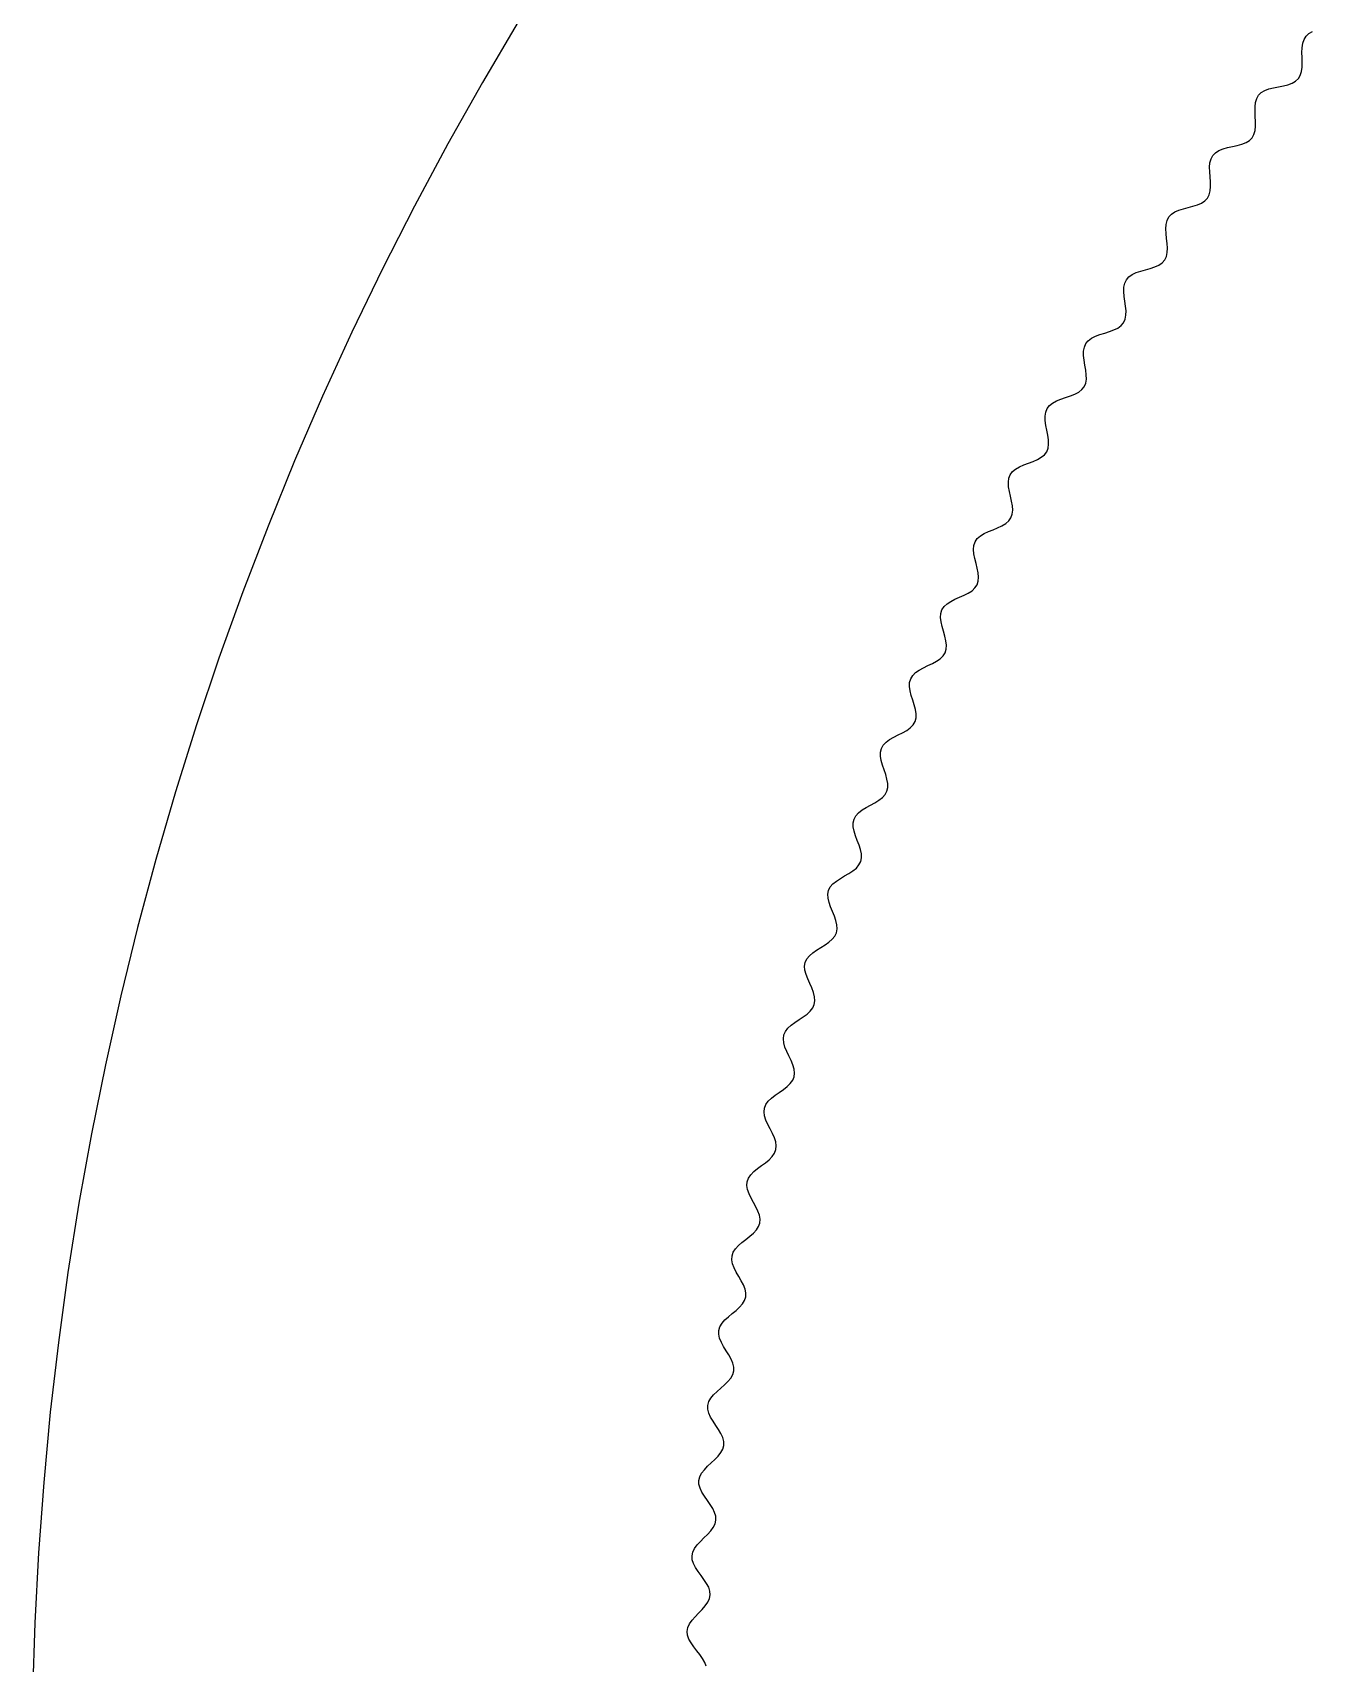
# Model space of a CAD drawing. Header units: metres. Extents: x -102 to 102, y -102 to 102.
# Drawn here: x -101.48 to -62.85, y 3.03 to 52.26 of the extents above; entities that cross this region are included whole.
import ezdxf

# ---------------------------------------------------------------- set-up
doc = ezdxf.new("R2010")
doc.units = ezdxf.units.M

msp = doc.modelspace()

# ---------------------------------------------------------------- linework, layer by layer
for p, q in [((-86.8195, 52.5797), (-87.9016, 50.75)), ((-63.0395, 52.1508), (-62.9548, 52.229)), ((-62.9548, 52.229), (-62.8474, 52.2882)), ((-63.1613, 51.6601), (-63.157, 51.804)), ((-63.157, 51.804), (-63.1385, 51.9364)), ((-63.1385, 51.9364), (-63.1004, 52.0529)), ((-63.1004, 52.0529), (-63.0395, 52.1508)), ((-63.175, 51.0851), (-63.1578, 51.2172)), ((-63.158, 51.5104), (-63.1613, 51.6601)), ((-63.1543, 51.3607), (-63.158, 51.5104)), ((-63.1578, 51.2172), (-63.1543, 51.3607)), ((-87.9016, 50.75), (-88.9451, 48.898)), ((-63.5846, 50.6863), (-63.4594, 50.7315)), ((-63.4594, 50.7315), (-63.3535, 50.7921)), ((-63.3535, 50.7921), (-63.2705, 50.8708)), ((-63.2705, 50.8708), (-63.2115, 50.9688)), ((-63.2115, 50.9688), (-63.175, 51.0851)), ((-64.564, 50.1532), (-64.5292, 50.2708)), ((-64.5292, 50.2708), (-64.4711, 50.3703)), ((-64.4711, 50.3703), (-64.3886, 50.4508)), ((-64.3886, 50.4508), (-64.2829, 50.513)), ((-64.2829, 50.513), (-64.1575, 50.5596)), ((-64.1575, 50.5596), (-64.018, 50.5947)), ((-64.018, 50.5947), (-63.871, 50.6235)), ((-63.871, 50.6235), (-63.7241, 50.6521)), ((-63.7241, 50.6521), (-63.5846, 50.6863)), ((-64.5791, 49.8764), (-64.5789, 50.0203)), ((-64.5716, 49.7268), (-64.5791, 49.8764)), ((-64.5789, 50.0203), (-64.564, 50.1532)), ((-64.5638, 49.5773), (-64.5716, 49.7268)), ((-64.6099, 49.184), (-64.5768, 49.3013)), ((-64.5768, 49.3013), (-64.5632, 49.4337)), ((-64.5632, 49.4337), (-64.5638, 49.5773)), ((-88.9451, 48.898), (-89.9497, 47.0245)), ((-65.6682, 48.6984), (-65.5443, 48.7485)), ((-65.5443, 48.7485), (-65.4057, 48.7874)), ((-65.4057, 48.7874), (-65.2596, 48.8204)), ((-65.2596, 48.8204), (-65.1135, 48.8531)), ((-65.1135, 48.8531), (-64.9751, 48.8911)), ((-64.9751, 48.8911), (-64.8511, 48.9398)), ((-64.8511, 48.9398), (-64.747, 49.0033)), ((-64.747, 49.0033), (-64.6663, 49.0844)), ((-64.6663, 49.0844), (-64.6099, 49.184)), ((-65.9503, 48.1977), (-65.9392, 48.3309)), ((-65.9392, 48.3309), (-65.9077, 48.4494)), ((-65.9077, 48.4494), (-65.8524, 48.5506)), ((-65.8524, 48.5506), (-65.7721, 48.6333)), ((-65.7721, 48.6333), (-65.6682, 48.6984)), ((-65.9466, 48.0538), (-65.9503, 48.1977)), ((-65.9349, 47.9045), (-65.9466, 48.0538)), ((-65.9229, 47.7553), (-65.9349, 47.9045)), ((-65.9183, 47.6118), (-65.9229, 47.7553)), ((-66.09, 47.1764), (-66.0116, 47.2596)), ((-66.0116, 47.2596), (-65.9581, 47.3608)), ((-65.9581, 47.3608), (-65.9282, 47.479)), ((-65.9282, 47.479), (-65.9183, 47.6118)), ((-89.9497, 47.0245), (-90.9147, 45.1305)), ((-67.1823, 46.6929), (-67.1044, 46.7779)), ((-67.1044, 46.7779), (-67.0024, 46.8459)), ((-67.0024, 46.8459), (-66.8798, 46.8994)), ((-66.8798, 46.8994), (-66.7424, 46.9422)), ((-66.7424, 46.9422), (-66.5973, 46.9792)), ((-66.5973, 46.9792), (-66.4522, 47.0159)), ((-66.4522, 47.0159), (-66.3148, 47.0579)), ((-66.3148, 47.0579), (-66.1923, 47.11)), ((-66.1923, 47.11), (-66.09, 47.1764)), ((-67.2704, 46.3374), (-67.263, 46.4709)), ((-67.2626, 46.1938), (-67.2704, 46.3374)), ((-67.263, 46.4709), (-67.2348, 46.5903)), ((-67.2348, 46.5903), (-67.1823, 46.6929)), ((-67.2467, 46.0448), (-67.2626, 46.1938)), ((-67.2306, 45.896), (-67.2467, 46.0448)), ((-67.222, 45.7527), (-67.2306, 45.896)), ((-67.4819, 45.2434), (-67.3815, 45.3127)), ((-67.3815, 45.3127), (-67.3054, 45.3981)), ((-67.3054, 45.3981), (-67.2547, 45.5006)), ((-67.2547, 45.5006), (-67.2281, 45.6196)), ((-67.2281, 45.6196), (-67.222, 45.7527)), ((-90.9147, 45.1305), (-91.8399, 43.2166)), ((-68.5094, 44.6948), (-68.4599, 44.7989)), ((-68.4599, 44.7989), (-68.3844, 44.886)), ((-68.3844, 44.886), (-68.2843, 44.9568)), ((-68.2843, 44.9568), (-68.1633, 45.0137)), ((-68.1633, 45.0137), (-68.0271, 45.0603)), ((-68.0271, 45.0603), (-67.8831, 45.1014)), ((-67.8831, 45.1014), (-67.739, 45.1422)), ((-67.739, 45.1422), (-67.6029, 45.1879)), ((-67.6029, 45.1879), (-67.4819, 45.2434)), ((-68.538, 44.4411), (-68.5343, 44.5747)), ((-68.5262, 44.2977), (-68.538, 44.4411)), ((-68.5343, 44.5747), (-68.5094, 44.6948)), ((-68.5062, 44.1492), (-68.5262, 44.2977)), ((-68.4859, 44.0009), (-68.5062, 44.1492)), ((-68.4733, 43.8579), (-68.4859, 44.0009)), ((-68.4757, 43.7247), (-68.4733, 43.8579)), ((-68.8383, 43.2827), (-68.7189, 43.3416)), ((-68.7189, 43.3416), (-68.6205, 43.4136)), ((-68.6205, 43.4136), (-68.5468, 43.5011)), ((-68.5468, 43.5011), (-68.499, 43.605)), ((-68.499, 43.605), (-68.4757, 43.7247)), ((-91.8399, 43.2166), (-92.7249, 41.2838)), ((-69.7307, 42.7645), (-69.684, 42.8699)), ((-69.684, 42.8699), (-69.611, 42.9591)), ((-69.611, 42.9591), (-69.5129, 43.0327)), ((-69.5129, 43.0327), (-69.3935, 43.0929)), ((-69.3935, 43.0929), (-69.2588, 43.1433)), ((-69.2588, 43.1433), (-69.1159, 43.1884)), ((-69.1159, 43.1884), (-68.9731, 43.2332)), ((-68.9731, 43.2332), (-68.8383, 43.2827)), ((-69.7522, 42.6438), (-69.7307, 42.7645)), ((-69.7521, 42.5101), (-69.7522, 42.6438)), ((-69.7364, 42.367), (-69.7521, 42.5101)), ((-69.7122, 42.2192), (-69.7364, 42.367)), ((-69.6877, 42.0715), (-69.7122, 42.2192)), ((-69.6712, 41.9289), (-69.6877, 42.0715)), ((-69.6699, 41.7957), (-69.6712, 41.9289)), ((-70.02, 41.3438), (-69.9022, 41.406)), ((-69.9022, 41.406), (-69.8059, 41.4807)), ((-69.8059, 41.4807), (-69.7346, 41.5702)), ((-69.7346, 41.5702), (-69.6898, 41.6754)), ((-69.6898, 41.6754), (-69.6699, 41.7957)), ((-92.7249, 41.2838), (-93.5691, 39.3328)), ((-70.8976, 40.8008), (-70.8539, 40.9075)), ((-70.8539, 40.9075), (-70.7833, 40.9987)), ((-70.7833, 40.9987), (-70.6873, 41.075)), ((-70.6873, 41.075), (-70.5697, 41.1385)), ((-70.5697, 41.1385), (-70.4364, 41.1927)), ((-70.4364, 41.1927), (-70.2949, 41.2417)), ((-70.2949, 41.2417), (-70.1533, 41.2905)), ((-70.1533, 41.2905), (-70.02, 41.3438)), ((-70.9156, 40.6795), (-70.8976, 40.8008)), ((-70.9119, 40.5459), (-70.9156, 40.6795)), ((-70.8921, 40.4034), (-70.9119, 40.5459)), ((-70.8638, 40.2563), (-70.8921, 40.4034)), ((-70.8353, 40.1093), (-70.8638, 40.2563)), ((-70.8147, 39.9672), (-70.8353, 40.1093)), ((-70.8097, 39.8341), (-70.8147, 39.9672)), ((-71.1471, 39.3726), (-71.0311, 39.438)), ((-71.0311, 39.438), (-70.9369, 39.5154)), ((-70.9369, 39.5154), (-70.8682, 39.6069)), ((-70.8682, 39.6069), (-70.8262, 39.7133)), ((-70.8262, 39.7133), (-70.8097, 39.8341)), ((-93.5691, 39.3328), (-94.3723, 37.3646)), ((-72.0091, 38.8053), (-71.9684, 38.9132)), ((-71.9684, 38.9132), (-71.9005, 39.0063)), ((-71.9005, 39.0063), (-71.8067, 39.0853)), ((-71.8067, 39.0853), (-71.6909, 39.1521)), ((-71.6909, 39.1521), (-71.5591, 39.2099)), ((-71.5591, 39.2099), (-71.419, 39.2629)), ((-71.419, 39.2629), (-71.2789, 39.3156)), ((-71.2789, 39.3156), (-71.1471, 39.3726)), ((-72.0238, 38.6836), (-72.0091, 38.8053)), ((-72.0163, 38.5501), (-72.0238, 38.6836)), ((-71.9926, 38.4082), (-72.0163, 38.5501)), ((-71.9602, 38.2619), (-71.9926, 38.4082)), ((-71.9276, 38.1158), (-71.9602, 38.2619)), ((-71.9031, 37.9744), (-71.9276, 38.1158)), ((-71.8943, 37.8415), (-71.9031, 37.9744)), ((-72.2187, 37.3707), (-72.1046, 37.4393)), ((-72.1046, 37.4393), (-72.0125, 37.5193)), ((-72.0125, 37.5193), (-71.9464, 37.6127)), ((-71.9464, 37.6127), (-71.9075, 37.7203)), ((-71.9075, 37.7203), (-71.8943, 37.8415)), ((-94.3723, 37.3646), (-95.1341, 35.3801)), ((-73.0269, 36.8885), (-72.9616, 36.9835)), ((-72.9616, 36.9835), (-72.87, 37.065)), ((-72.87, 37.065), (-72.7561, 37.1351)), ((-72.7561, 37.1351), (-72.626, 37.1966)), ((-72.626, 37.1966), (-72.4874, 37.2535)), ((-72.4874, 37.2535), (-72.3488, 37.31)), ((-72.3488, 37.31), (-72.2187, 37.3707)), ((-73.0759, 36.6575), (-73.0646, 36.7796)), ((-73.0646, 36.5243), (-73.0759, 36.6575)), ((-73.0646, 36.7796), (-73.0269, 36.8885)), ((-73.037, 36.3831), (-73.0646, 36.5243)), ((-73.0005, 36.2378), (-73.037, 36.3831)), ((-72.9638, 36.0926), (-73.0005, 36.2378)), ((-72.9353, 35.9519), (-72.9638, 36.0926)), ((-72.9229, 35.8193), (-72.9353, 35.9519)), ((-73.1218, 35.4115), (-73.0321, 35.494)), ((-73.0321, 35.494), (-72.9686, 35.5892)), ((-72.9686, 35.5892), (-72.9327, 35.6978)), ((-72.9327, 35.6978), (-72.9229, 35.8193)), ((-95.1341, 35.3801), (-95.8542, 33.38)), ((-73.9658, 34.9319), (-73.8765, 35.0159)), ((-73.8765, 35.0159), (-73.7646, 35.0891)), ((-73.7646, 35.0891), (-73.6363, 35.1543)), ((-73.6363, 35.1543), (-73.4993, 35.215)), ((-73.4993, 35.215), (-73.3624, 35.2754)), ((-73.3624, 35.2754), (-73.234, 35.3396)), ((-73.234, 35.3396), (-73.1218, 35.4115)), ((-74.0709, 34.6028), (-74.063, 34.7252)), ((-74.056, 34.4699), (-74.0709, 34.6028)), ((-74.063, 34.7252), (-74.0284, 34.8351)), ((-74.0244, 34.3296), (-74.056, 34.4699)), ((-74.0284, 34.8351), (-73.9658, 34.9319)), ((-73.9839, 34.1853), (-74.0244, 34.3296)), ((-73.9431, 34.0413), (-73.9839, 34.1853)), ((-73.9107, 33.9014), (-73.9431, 34.0413)), ((-73.9946, 33.441), (-73.9338, 33.5379)), ((-73.9338, 33.5379), (-73.901, 33.6475)), ((-73.8946, 33.7692), (-73.9107, 33.9014)), ((-73.901, 33.6475), (-73.8946, 33.7692)), ((-95.8542, 33.38), (-96.5322, 31.3652)), ((-74.8254, 32.9395), (-74.7156, 33.0158)), ((-74.7156, 33.0158), (-74.5891, 33.0845)), ((-74.5891, 33.0845), (-74.4539, 33.149)), ((-74.4539, 33.149), (-74.3187, 33.2132)), ((-74.3187, 33.2132), (-74.1922, 33.281)), ((-74.1922, 33.281), (-74.0821, 33.356)), ((-74.0821, 33.356), (-73.9946, 33.441)), ((-75.0082, 32.5211), (-75.0037, 32.6437)), ((-74.9895, 32.3887), (-75.0082, 32.5211)), ((-75.0037, 32.6437), (-74.9722, 32.7545)), ((-74.9722, 32.7545), (-74.9123, 32.853)), ((-74.9123, 32.853), (-74.8254, 32.9395)), ((-74.954, 32.2493), (-74.9895, 32.3887)), ((-74.9095, 32.1063), (-74.954, 32.2493)), ((-74.8648, 31.9634), (-74.9095, 32.1063)), ((-74.8285, 31.8245), (-74.8648, 31.9634)), ((-74.8414, 31.4604), (-74.8117, 31.5709)), ((-74.8087, 31.6928), (-74.8285, 31.8245)), ((-74.8117, 31.5709), (-74.8087, 31.6928)), ((-96.5322, 31.3652), (-97.1679, 29.3367)), ((-75.4838, 30.989), (-75.3505, 31.0572)), ((-75.3505, 31.0572), (-75.2171, 31.1252)), ((-75.2171, 31.1252), (-75.0925, 31.1965)), ((-75.0925, 31.1965), (-74.9845, 31.2745)), ((-74.9845, 31.2745), (-74.8995, 31.3619)), ((-74.8995, 31.3619), (-74.8414, 31.4604)), ((-75.887, 30.4141), (-75.886, 30.5367)), ((-75.886, 30.5367), (-75.8575, 30.6484)), ((-75.8575, 30.6484), (-75.8004, 30.7485)), ((-75.8004, 30.7485), (-75.7159, 30.8374)), ((-75.7159, 30.8374), (-75.6083, 30.9168)), ((-75.6083, 30.9168), (-75.4838, 30.989)), ((-75.8647, 30.2823), (-75.887, 30.4141)), ((-75.8253, 30.1439), (-75.8647, 30.2823)), ((-75.7768, 30.0021), (-75.8253, 30.1439)), ((-75.728, 29.8606), (-75.7768, 30.0021)), ((-75.6879, 29.7227), (-75.728, 29.8606)), ((-75.6644, 29.5916), (-75.6879, 29.7227)), ((-75.664, 29.4697), (-75.6644, 29.5916)), ((-97.1679, 29.3367), (-97.761, 27.2953)), ((-76.0569, 29.0129), (-75.9343, 29.0876)), ((-75.9343, 29.0876), (-75.8285, 29.1686)), ((-75.8285, 29.1686), (-75.746, 29.2583)), ((-75.746, 29.2583), (-75.6907, 29.3585)), ((-75.6907, 29.3585), (-75.664, 29.4697)), ((-76.6837, 28.5184), (-76.6294, 28.6201)), ((-76.6294, 28.6201), (-76.5475, 28.7113)), ((-76.5475, 28.7113), (-76.4421, 28.7936)), ((-76.4421, 28.7936), (-76.3197, 28.8692)), ((-76.3197, 28.8692), (-76.1883, 28.9412)), ((-76.1883, 28.9412), (-76.0569, 29.0129)), ((-76.709, 28.406), (-76.6837, 28.5184)), ((-76.7066, 28.2834), (-76.709, 28.406)), ((-76.6806, 28.1522), (-76.7066, 28.2834)), ((-76.6374, 28.015), (-76.6806, 28.1522)), ((-76.5849, 27.8746), (-76.6374, 28.015)), ((-76.5323, 27.7345), (-76.5849, 27.8746)), ((-76.4883, 27.5978), (-76.5323, 27.7345)), ((-76.4612, 27.4674), (-76.4883, 27.5978)), ((-97.761, 27.2953), (-98.3112, 25.242)), ((-76.6134, 27.04), (-76.5334, 27.132)), ((-76.5334, 27.132), (-76.4809, 27.2336)), ((-76.4809, 27.2336), (-76.4573, 27.3456)), ((-76.4573, 27.3456), (-76.4612, 27.4674)), ((-77.3193, 26.5628), (-77.2162, 26.648)), ((-77.2162, 26.648), (-77.096, 26.727)), ((-77.096, 26.727), (-76.9667, 26.8026)), ((-76.9667, 26.8026), (-76.8373, 26.8779)), ((-76.8373, 26.8779), (-76.7168, 26.9561)), ((-76.7168, 26.9561), (-76.6134, 27.04)), ((-77.4722, 26.2531), (-77.4501, 26.3662)), ((-77.4664, 26.1306), (-77.4722, 26.2531)), ((-77.4368, 26.0002), (-77.4664, 26.1306)), ((-77.4501, 26.3662), (-77.3986, 26.4693)), ((-77.3986, 26.4693), (-77.3193, 26.5628)), ((-77.3897, 25.8642), (-77.4368, 26.0002)), ((-77.3334, 25.7254), (-77.3897, 25.8642)), ((-77.2768, 25.5868), (-77.3334, 25.7254)), ((-98.3112, 25.242), (-98.8183, 23.1776)), ((-77.2291, 25.4514), (-77.2768, 25.5868)), ((-77.1983, 25.3218), (-77.2291, 25.4514)), ((-77.2115, 25.0875), (-77.1911, 25.2001)), ((-77.1911, 25.2001), (-77.1983, 25.3218)), ((-77.8122, 24.5639), (-77.685, 24.6431)), ((-77.685, 24.6431), (-77.5578, 24.722)), ((-77.5578, 24.722), (-77.4396, 24.8035)), ((-77.4396, 24.8035), (-77.3385, 24.8903)), ((-77.3385, 24.8903), (-77.2611, 24.9845)), ((-77.2611, 24.9845), (-77.2115, 25.0875)), ((-78.1751, 24.0797), (-78.1561, 24.1933)), ((-78.1561, 24.1933), (-78.1075, 24.2979)), ((-78.1075, 24.2979), (-78.0308, 24.3936)), ((-78.0308, 24.3936), (-77.9302, 24.4816)), ((-77.9302, 24.4816), (-77.8122, 24.5639)), ((-78.1658, 23.9574), (-78.1751, 24.0797)), ((-78.1326, 23.8279), (-78.1658, 23.9574)), ((-78.0817, 23.6933), (-78.1326, 23.8279)), ((-78.0215, 23.5561), (-78.0817, 23.6933)), ((-98.8183, 23.1776), (-99.282, 21.103)), ((-77.9611, 23.4191), (-78.0215, 23.5561)), ((-77.9096, 23.2851), (-77.9611, 23.4191)), ((-77.8752, 23.1564), (-77.9096, 23.2851)), ((-77.8646, 23.035), (-77.8752, 23.1564)), ((-78.1019, 22.6316), (-78.0034, 22.7211)), ((-78.0034, 22.7211), (-77.9286, 22.8174)), ((-77.9286, 22.8174), (-77.8819, 22.9219)), ((-77.8819, 22.9219), (-77.8646, 23.035)), ((-78.7555, 22.1075), (-78.6815, 22.2053)), ((-78.6815, 22.2053), (-78.5834, 22.2961)), ((-78.5834, 22.2961), (-78.4677, 22.3817)), ((-78.4677, 22.3817), (-78.3428, 22.4644)), ((-78.3428, 22.4644), (-78.2178, 22.5468)), ((-78.2178, 22.5468), (-78.1019, 22.6316)), ((-78.8169, 21.8875), (-78.8011, 22.0017)), ((-78.8043, 21.7655), (-78.8169, 21.8875)), ((-78.7674, 21.637), (-78.8043, 21.7655)), ((-78.8011, 22.0017), (-78.7555, 22.1075)), ((-78.7128, 21.5039), (-78.7674, 21.637)), ((-78.6488, 21.3684), (-78.7128, 21.5039)), ((-78.5846, 21.2332), (-78.6488, 21.3684)), ((-78.5294, 21.1006), (-78.5846, 21.2332)), ((-99.282, 21.103), (-99.7021, 19.0192)), ((-78.5353, 20.6327), (-78.4915, 20.7384)), ((-78.4915, 20.973), (-78.5294, 21.1006)), ((-78.4774, 20.8519), (-78.4915, 20.973)), ((-78.4915, 20.7384), (-78.4774, 20.8519)), ((-79.0621, 20.1821), (-78.9395, 20.2682)), ((-78.9395, 20.2682), (-78.8169, 20.3541)), ((-78.8169, 20.3541), (-78.7034, 20.442)), ((-78.7034, 20.442), (-78.6074, 20.5343)), ((-78.6074, 20.5343), (-78.5353, 20.6327)), ((-79.3973, 19.6783), (-79.3847, 19.7928)), ((-79.3847, 19.7928), (-79.3421, 19.8999)), ((-79.3421, 19.8999), (-79.2708, 19.9997)), ((-79.2708, 19.9997), (-79.1753, 20.0932)), ((-79.1753, 20.0932), (-79.0621, 20.1821)), ((-79.3813, 19.5567), (-79.3973, 19.6783)), ((-79.3408, 19.4292), (-79.3813, 19.5567)), ((-79.2826, 19.2977), (-79.3408, 19.4292)), ((-79.2148, 19.1641), (-79.2826, 19.2977)), ((-99.7021, 19.0192), (-100.079, 16.927)), ((-79.1469, 19.0307), (-79.2148, 19.1641)), ((-79.0879, 18.8997), (-79.1469, 19.0307)), ((-79.0464, 18.7732), (-79.0879, 18.8997)), ((-79.029, 18.6525), (-79.0464, 18.7732)), ((-79.3545, 18.1454), (-79.2435, 18.2365)), ((-79.2435, 18.2365), (-79.1501, 18.3314)), ((-79.1501, 18.3314), (-79.0808, 18.4318)), ((-79.0808, 18.4318), (-79.04, 18.5387)), ((-79.04, 18.5387), (-79.029, 18.6525)), ((-79.8668, 17.6768), (-79.7983, 17.7785)), ((-79.7983, 17.7785), (-79.7054, 17.8747)), ((-79.7054, 17.8747), (-79.5948, 17.9666)), ((-79.5948, 17.9666), (-79.4747, 18.0562)), ((-79.4747, 18.0562), (-79.3545, 18.1454)), ((-79.9158, 17.4537), (-79.9064, 17.5686)), ((-79.8964, 17.3326), (-79.9158, 17.4537)), ((-79.9064, 17.5686), (-79.8668, 17.6768)), ((-79.8524, 17.2063), (-79.8964, 17.3326)), ((-100.079, 16.927), (-100.411, 14.8274)), ((-79.7905, 17.0765), (-79.8524, 17.2063)), ((-79.719, 16.9448), (-79.7905, 17.0765)), ((-79.6474, 16.8134), (-79.719, 16.9448)), ((-79.5848, 16.6841), (-79.6474, 16.8134)), ((-79.5398, 16.5588), (-79.5848, 16.6841)), ((-79.5646, 16.2165), (-79.5268, 16.3245)), ((-79.519, 16.4386), (-79.5398, 16.5588)), ((-79.5268, 16.3245), (-79.519, 16.4386)), ((-80.0654, 15.7372), (-79.9478, 15.8301)), ((-79.9478, 15.8301), (-79.8302, 15.9227)), ((-79.8302, 15.9227), (-79.7218, 16.0168)), ((-79.7218, 16.0168), (-79.631, 16.1143)), ((-79.631, 16.1143), (-79.5646, 16.2165)), ((-80.372, 15.2155), (-80.3658, 15.3306)), ((-80.3658, 15.3306), (-80.3292, 15.4399)), ((-80.3292, 15.4399), (-80.2636, 15.5435)), ((-80.2636, 15.5435), (-80.1735, 15.6422)), ((-80.1735, 15.6422), (-80.0654, 15.7372)), ((-100.411, 14.8274), (-100.7, 12.7213)), ((-80.3492, 15.095), (-80.372, 15.2155)), ((-80.3017, 14.97), (-80.3492, 15.095)), ((-80.2362, 14.8419), (-80.3017, 14.97)), ((-80.1611, 14.7123), (-80.2362, 14.8419)), ((-80.0858, 14.5829), (-80.1611, 14.7123)), ((-80.0196, 14.4555), (-80.0858, 14.5829)), ((-79.9711, 14.3314), (-80.0196, 14.4555)), ((-79.947, 14.2119), (-79.9711, 14.3314)), ((-80.2437, 13.6875), (-80.1379, 13.7846)), ((-80.1379, 13.7846), (-80.0499, 13.8846)), ((-80.0499, 13.8846), (-79.9864, 13.9886)), ((-79.9864, 13.9886), (-79.9516, 14.0976)), ((-79.9516, 14.0976), (-79.947, 14.2119)), ((-80.729, 13.1909), (-80.6664, 13.2964)), ((-80.6664, 13.2964), (-80.5789, 13.3976)), ((-80.5789, 13.3976), (-80.4736, 13.4955)), ((-80.4736, 13.4955), (-80.3587, 13.5916)), ((-80.3587, 13.5916), (-80.2437, 13.6875)), ((-80.7655, 12.9655), (-80.7625, 13.0807)), ((-80.7393, 12.8456), (-80.7655, 12.9655)), ((-80.7625, 13.0807), (-80.729, 13.1909)), ((-80.6884, 12.722), (-80.7393, 12.8456)), ((-100.7, 12.7213), (-100.944, 10.6096)), ((-80.6193, 12.5958), (-80.6884, 12.722)), ((-80.5406, 12.4683), (-80.6193, 12.5958)), ((-80.4617, 12.3411), (-80.5406, 12.4683)), ((-80.3921, 12.2156), (-80.4617, 12.3411)), ((-80.3401, 12.0929), (-80.3921, 12.2156)), ((-80.3458, 11.7498), (-80.3141, 11.8597)), ((-80.3127, 11.9742), (-80.3401, 12.0929)), ((-80.3141, 11.8597), (-80.3127, 11.9742)), ((-80.819, 11.2433), (-80.7068, 11.3426)), ((-80.7068, 11.3426), (-80.5945, 11.4416)), ((-80.5945, 11.4416), (-80.4916, 11.5417)), ((-80.4916, 11.5417), (-80.4064, 11.644)), ((-80.4064, 11.644), (-80.3458, 11.7498)), ((-81.0963, 10.8205), (-81.0658, 10.9317)), ((-81.0658, 10.9317), (-81.0061, 11.0388)), ((-81.0061, 11.0388), (-80.9216, 11.1424)), ((-80.9216, 11.1424), (-80.819, 11.2433)), ((-100.944, 10.6096), (-101.144, 8.49329)), ((-81.096, 10.7053), (-81.0963, 10.8205)), ((-81.0665, 10.5863), (-81.096, 10.7053)), ((-81.0121, 10.4641), (-81.0665, 10.5863)), ((-80.9396, 10.3399), (-81.0121, 10.4641)), ((-80.8573, 10.2146), (-80.9396, 10.3399)), ((-80.7749, 10.0897), (-80.8573, 10.2146)), ((-80.7018, 9.96613), (-80.7749, 10.0897)), ((-80.6465, 9.84499), (-80.7018, 9.96613)), ((-80.7825, 9.28969), (-80.7002, 9.39442)), ((-80.7002, 9.39442), (-80.6425, 9.50186)), ((-80.6157, 9.72702), (-80.6465, 9.84499)), ((-80.6425, 9.50186), (-80.6139, 9.61263)), ((-80.6139, 9.61263), (-80.6157, 9.72702)), ((-81.2828, 8.77272), (-81.2012, 8.87863)), ((-81.2012, 8.87863), (-81.1014, 8.98233)), ((-81.1014, 8.98233), (-80.9921, 9.08472)), ((-80.9921, 9.08472), (-80.8826, 9.1868)), ((-80.8826, 9.1868), (-80.7825, 9.28969)), ((-101.144, 8.49329), (-101.3, 6.37323)), ((-81.3668, 8.55199), (-81.3394, 8.66396)), ((-81.3633, 8.43678), (-81.3668, 8.55199)), ((-81.3305, 8.31862), (-81.3633, 8.43678)), ((-81.3394, 8.66396), (-81.2828, 8.77272)), ((-81.2727, 8.19806), (-81.3305, 8.31862)), ((-81.1967, 8.07588), (-81.2727, 8.19806)), ((-81.111, 7.953), (-81.1967, 8.07588)), ((-81.0252, 7.83037), (-81.111, 7.953)), ((-80.9486, 7.70891), (-81.0252, 7.83037)), ((-80.8899, 7.58937), (-80.9486, 7.70891)), ((-80.8559, 7.47231), (-80.8899, 7.58937)), ((-80.8509, 7.358), (-80.8559, 7.47231)), ((-81.2142, 6.81973), (-81.1076, 6.92485)), ((-81.1076, 6.92485), (-81.0103, 7.03049)), ((-81.0103, 7.03049), (-80.931, 7.13748)), ((-80.931, 7.13748), (-80.8764, 7.24648)), ((-80.8764, 7.24648), (-80.8509, 7.358)), ((-81.5497, 6.38945), (-81.496, 6.49976)), ((-81.496, 6.49976), (-81.4174, 6.60789)), ((-81.4174, 6.60789), (-81.3206, 6.71434)), ((-81.3206, 6.71434), (-81.2142, 6.81973)), ((-101.3, 6.37323), (-101.411, 4.25037)), ((-81.5739, 6.27676), (-81.5497, 6.38945)), ((-81.5672, 6.1617), (-81.5739, 6.27676)), ((-81.5311, 6.04449), (-81.5672, 6.1617)), ((-81.4699, 5.92558), (-81.5311, 6.04449)), ((-81.3905, 5.80559), (-81.4699, 5.92558)), ((-81.3015, 5.68515), (-81.3905, 5.80559)), ((-81.2122, 5.56497), (-81.3015, 5.68515)), ((-81.1323, 5.44569), (-81.2122, 5.56497)), ((-81.0703, 5.32784), (-81.1323, 5.44569)), ((-81.0988, 4.87497), (-81.0472, 4.98544)), ((-81.033, 5.21176), (-81.0703, 5.32784)), ((-81.0472, 4.98544), (-81.0248, 5.09764)), ((-81.0248, 5.09764), (-81.033, 5.21176)), ((-81.5702, 4.33202), (-81.4764, 4.44112)), ((-81.4764, 4.44112), (-81.3729, 4.54944)), ((-81.3729, 4.54944), (-81.2693, 4.65749)), ((-81.2693, 4.65749), (-81.1751, 4.76581)), ((-81.1751, 4.76581), (-81.0988, 4.87497)), ((-101.411, 4.25037), (-101.478, 2.12564)), ((-81.7173, 3.99664), (-81.6963, 4.10995)), ((-81.7074, 3.88181), (-81.7173, 3.99664)), ((-81.6963, 4.10995), (-81.6458, 4.22171)), ((-81.6458, 4.22171), (-81.5702, 4.33202)), ((-81.6681, 3.76566), (-81.7074, 3.88181)), ((-81.6036, 3.6485), (-81.6681, 3.76566)), ((-81.5209, 3.53076), (-81.6036, 3.6485)), ((-81.4285, 3.41286), (-81.5209, 3.53076)), ((-81.3359, 3.29521), (-81.4285, 3.41286)), ((-81.2527, 3.17822), (-81.3359, 3.29521)), ((-81.1874, 3.06213), (-81.2527, 3.17822)), ((-81.1469, 2.94716), (-81.1874, 3.06213))]:
    msp.add_line(p, q)

doc.saveas('drawing.dxf')
